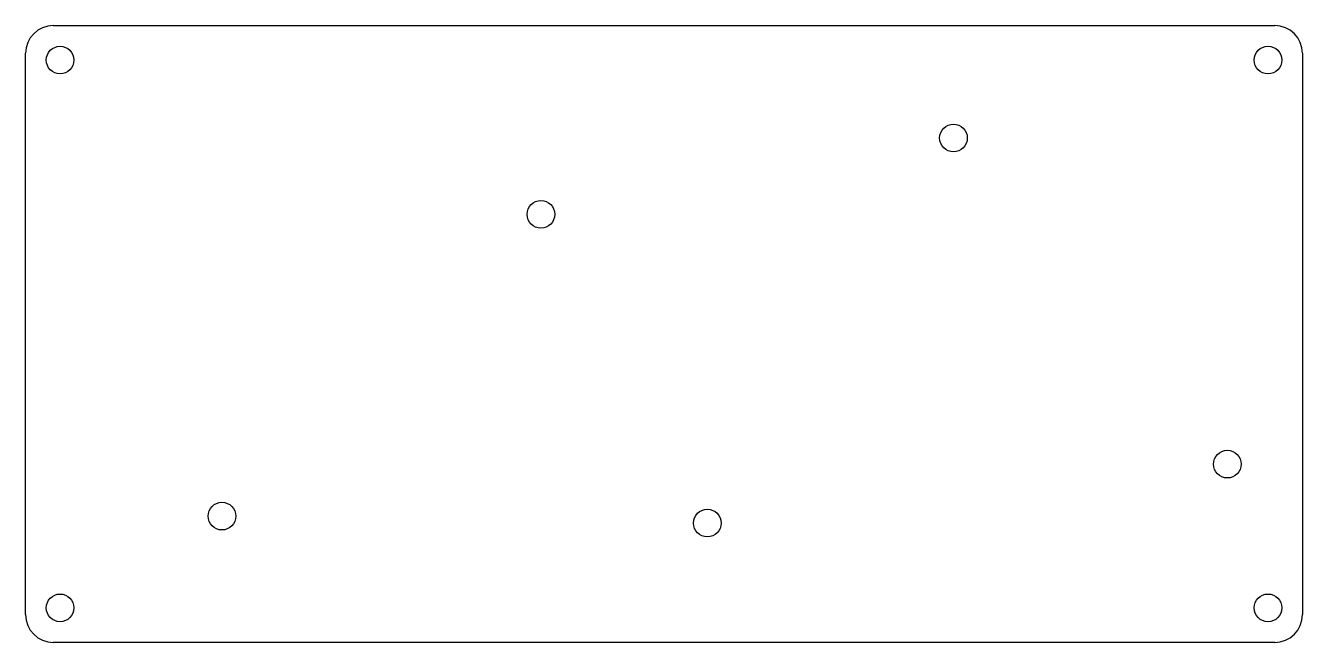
# Model space of a CAD drawing. Header units: inches. Extents: x -13.1 to 1.4, y -7.7 to -0.7.
import ezdxf

# ---------------------------------------------------------------- set-up
doc = ezdxf.new("R2010")
doc.units = ezdxf.units.IN
doc.header["$MEASUREMENT"] = 0

msp = doc.modelspace()

# ---------------------------------------------------------------- linework, layer by layer
at = {"color": 7, "linetype": 'Continuous', "lineweight": 25}
for p, q in [((-12.801, -0.683), (1.069, -0.683)), ((-13.116, -7.368), (-13.116, -0.998)), ((1.384, -0.998), (1.384, -7.368)), ((1.069, -7.683), (-12.801, -7.683))]:
    msp.add_line(p, q, dxfattribs=at)
for centre in [(-12.724, -1.075), (0.992, -1.075), (-2.579, -1.959), (-7.264, -2.825), (0.531, -5.66), (-10.886, -6.25), (-5.374, -6.329), (-12.724, -7.291), (0.992, -7.291)]:
    msp.add_circle(centre, 0.157, dxfattribs=at)
for centre, start, end in [((-12.801, -0.998), 90, 180), ((1.069, -0.998), 0, 90), ((-12.801, -7.368), 180, 270), ((1.069, -7.368), 270, 0)]:
    msp.add_arc(centre, 0.315, start, end, dxfattribs=at)

doc.saveas('drawing.dxf')
